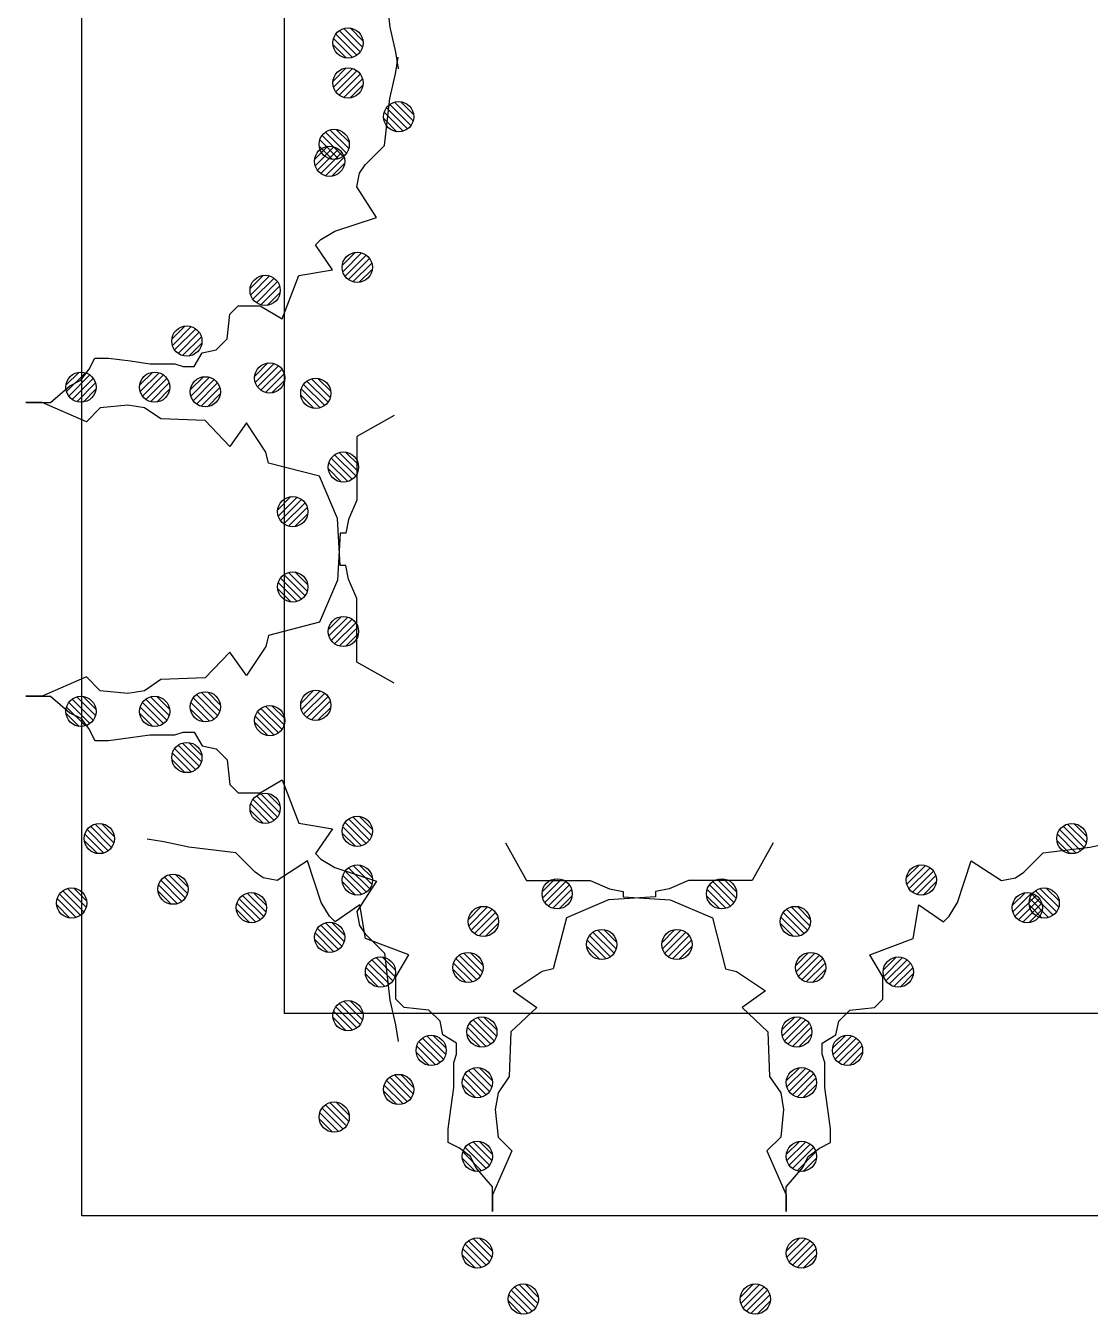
# Model space of a CAD drawing. Header units: millimetres. Extents: x 23536 to 47095, y 9984 to 20154.
# Drawn here: x 23578.031 to 23578.82, y 10061.076 to 10062.03 of the extents above; entities that cross this region are included whole.
import ezdxf

# ---------------------------------------------------------------- set-up
doc = ezdxf.new("R2010")
doc.units = ezdxf.units.MM
doc.header["$LTSCALE"] = 30
doc.header["$MEASUREMENT"] = 0
doc.layers.add('projeto', color=8, linetype='CONTINUOUS')

msp = doc.modelspace()

# ---------------------------------------------------------------- linework, layer by layer
at = {"layer": 'projeto'}
for p, q in [((23578.0725, 10061.14867), (23578.0725, 10063.14867)), ((23578.2225, 10062.99867), (23578.2225, 10061.29867)), ((23578.29681, 10062.06415), (23578.3009, 10062.02936)), ((23578.27646, 10062.0087), (23578.26081, 10062.02435)), ((23578.27646, 10062.0087), (23578.26081, 10062.02435)), ((23578.27897, 10062.01122), (23578.26334, 10062.02685)), ((23578.27897, 10062.01122), (23578.26334, 10062.02685)), ((23578.28061, 10062.01461), (23578.26672, 10062.02849)), ((23578.28061, 10062.01461), (23578.26672, 10062.02849)), ((23578.28095, 10062.0193), (23578.27141, 10062.02883)), ((23578.28095, 10062.0193), (23578.27141, 10062.02883)), ((23578.3009, 10062.02936), (23578.30499, 10062.01094)), ((23578.26847, 10062.00663), (23578.25874, 10062.01636)), ((23578.26847, 10062.00663), (23578.25874, 10062.01636)), ((23578.27311, 10062.00702), (23578.25914, 10062.02099)), ((23578.27311, 10062.00702), (23578.25914, 10062.02099)), ((23578.30499, 10062.01094), (23578.30703, 10061.99867)), ((23578.30499, 10061.99493), (23578.30703, 10062.0072)), ((23578.26847, 10061.99924), (23578.25874, 10061.98951)), ((23578.26847, 10061.99924), (23578.25874, 10061.98951)), ((23578.27311, 10061.99885), (23578.25914, 10061.98488)), ((23578.27311, 10061.99885), (23578.25914, 10061.98488)), ((23578.27646, 10061.99717), (23578.26081, 10061.98152)), ((23578.27646, 10061.99717), (23578.26081, 10061.98152)), ((23578.27897, 10061.99465), (23578.26334, 10061.97902)), ((23578.27897, 10061.99465), (23578.26334, 10061.97902)), ((23578.3009, 10061.97651), (23578.30499, 10061.99493)), ((23578.28061, 10061.99126), (23578.26672, 10061.97737)), ((23578.28061, 10061.99126), (23578.26672, 10061.97737)), ((23578.28095, 10061.98657), (23578.27141, 10061.97703)), ((23578.28095, 10061.98657), (23578.27141, 10061.97703)), ((23578.29681, 10061.94172), (23578.3009, 10061.97651)), ((23578.31815, 10061.95995), (23578.30426, 10061.97384)), ((23578.31815, 10061.95995), (23578.30426, 10061.97384)), ((23578.31849, 10061.96464), (23578.30895, 10061.97418)), ((23578.31849, 10061.96464), (23578.30895, 10061.97418)), ((23578.31064, 10061.95237), (23578.29668, 10061.96634)), ((23578.31064, 10061.95237), (23578.29668, 10061.96634)), ((23578.314, 10061.95404), (23578.29835, 10061.96969)), ((23578.314, 10061.95404), (23578.29835, 10061.96969)), ((23578.3165, 10061.95657), (23578.30087, 10061.9722)), ((23578.3165, 10061.95657), (23578.30087, 10061.9722)), ((23578.30601, 10061.95198), (23578.29628, 10061.9617)), ((23578.30601, 10061.95198), (23578.29628, 10061.9617)), ((23578.26287, 10061.93188), (23578.2489, 10061.94585)), ((23578.26287, 10061.93188), (23578.2489, 10061.94585)), ((23578.26623, 10061.93355), (23578.25058, 10061.9492)), ((23578.26623, 10061.93355), (23578.25058, 10061.9492)), ((23578.26873, 10061.93608), (23578.2531, 10061.9517)), ((23578.26873, 10061.93608), (23578.2531, 10061.9517)), ((23578.27037, 10061.93946), (23578.25649, 10061.95335)), ((23578.27037, 10061.93946), (23578.25649, 10061.95335)), ((23578.27071, 10061.94415), (23578.26117, 10061.95369)), ((23578.27071, 10061.94415), (23578.26117, 10061.95369)), ((23578.25482, 10061.94117), (23578.2451, 10061.93145)), ((23578.25482, 10061.94117), (23578.2451, 10061.93145)), ((23578.25946, 10061.94078), (23578.24549, 10061.92681)), ((23578.25946, 10061.94078), (23578.24549, 10061.92681)), ((23578.26281, 10061.93911), (23578.24716, 10061.92346)), ((23578.26281, 10061.93911), (23578.24716, 10061.92346)), ((23578.25824, 10061.93148), (23578.24851, 10061.94121)), ((23578.25824, 10061.93148), (23578.24851, 10061.94121)), ((23578.26532, 10061.93658), (23578.24969, 10061.92095)), ((23578.26532, 10061.93658), (23578.24969, 10061.92095)), ((23578.2825, 10061.9274), (23578.29681, 10061.94172)), ((23578.26696, 10061.9332), (23578.25307, 10061.91931)), ((23578.26696, 10061.9332), (23578.25307, 10061.91931)), ((23578.2673, 10061.92851), (23578.25776, 10061.91897)), ((23578.2673, 10061.92851), (23578.25776, 10061.91897)), ((23578.27841, 10061.92126), (23578.2825, 10061.9274)), ((23578.27637, 10061.91103), (23578.27841, 10061.92126)), ((23578.29096, 10061.88851), (23578.27637, 10061.91103)), ((23578.26001, 10061.87828), (23578.29096, 10061.88851)), ((23578.2457, 10061.86805), (23578.24979, 10061.87214)), ((23578.24979, 10061.87214), (23578.26001, 10061.87828)), ((23578.25839, 10061.84963), (23578.2457, 10061.86805)), ((23578.2753, 10061.86261), (23578.26557, 10061.85288)), ((23578.2753, 10061.86261), (23578.26557, 10061.85288)), ((23578.27993, 10061.86222), (23578.26597, 10061.84825)), ((23578.27993, 10061.86222), (23578.26597, 10061.84825)), ((23578.28329, 10061.86054), (23578.26764, 10061.84489)), ((23578.28329, 10061.86054), (23578.26764, 10061.84489)), ((23578.28579, 10061.85802), (23578.27016, 10061.84239)), ((23578.28579, 10061.85802), (23578.27016, 10061.84239)), ((23578.28744, 10061.85463), (23578.27355, 10061.84075)), ((23578.28744, 10061.85463), (23578.27355, 10061.84075)), ((23578.28778, 10061.84995), (23578.27824, 10061.84041)), ((23578.28778, 10061.84995), (23578.27824, 10061.84041)), ((23578.20705, 10061.84554), (23578.19732, 10061.83581)), ((23578.20705, 10061.84554), (23578.19732, 10061.83581)), ((23578.21168, 10061.84514), (23578.19772, 10061.83117)), ((23578.21168, 10061.84514), (23578.19772, 10061.83117)), ((23578.21504, 10061.84347), (23578.19939, 10061.82782)), ((23578.21504, 10061.84347), (23578.19939, 10061.82782)), ((23578.21754, 10061.84094), (23578.20192, 10061.82531)), ((23578.21754, 10061.84094), (23578.20192, 10061.82531)), ((23578.22117, 10061.81341), (23578.23344, 10061.84554)), ((23578.23344, 10061.84554), (23578.25839, 10061.84963)), ((23578.21919, 10061.83756), (23578.2053, 10061.82367)), ((23578.21919, 10061.83756), (23578.2053, 10061.82367)), ((23578.21953, 10061.83287), (23578.20999, 10061.82333)), ((23578.21953, 10061.83287), (23578.20999, 10061.82333)), ((23578.18233, 10061.81689), (23578.18846, 10061.82303)), ((23578.18846, 10061.82303), (23578.20481, 10061.82303)), ((23578.20481, 10061.82303), (23578.22117, 10061.81341)), ((23578.18028, 10061.79848), (23578.18233, 10061.81689)), ((23578.14904, 10061.80796), (23578.13931, 10061.79824)), ((23578.14904, 10061.80796), (23578.13931, 10061.79824)), ((23578.15367, 10061.80757), (23578.13971, 10061.7936)), ((23578.15367, 10061.80757), (23578.13971, 10061.7936)), ((23578.15703, 10061.80589), (23578.14138, 10061.79025)), ((23578.15703, 10061.80589), (23578.14138, 10061.79025)), ((23578.15953, 10061.80337), (23578.14391, 10061.78774)), ((23578.15953, 10061.80337), (23578.14391, 10061.78774)), ((23578.16118, 10061.79999), (23578.14729, 10061.7861)), ((23578.16118, 10061.79999), (23578.14729, 10061.7861)), ((23578.16152, 10061.7953), (23578.15198, 10061.78576)), ((23578.16152, 10061.7953), (23578.15198, 10061.78576)), ((23578.1721, 10061.79029), (23578.18028, 10061.79848)), ((23578.07806, 10061.77596), (23578.08215, 10061.78415)), ((23578.08215, 10061.78415), (23578.09237, 10061.78415)), ((23578.09237, 10061.78415), (23578.10873, 10061.78211)), ((23578.15575, 10061.77801), (23578.16188, 10061.78824)), ((23578.16188, 10061.78824), (23578.1721, 10061.79029)), ((23578.07055, 10061.77381), (23578.06083, 10061.76408)), ((23578.07055, 10061.77381), (23578.06083, 10061.76408)), ((23578.07519, 10061.77341), (23578.06122, 10061.75944)), ((23578.07519, 10061.77341), (23578.06122, 10061.75944)), ((23578.07193, 10061.76778), (23578.07806, 10061.77596)), ((23578.10873, 10061.78211), (23578.12304, 10061.78006)), ((23578.12515, 10061.77381), (23578.11543, 10061.76408)), ((23578.12515, 10061.77381), (23578.11543, 10061.76408)), ((23578.12979, 10061.77341), (23578.11582, 10061.75944)), ((23578.12979, 10061.77341), (23578.11582, 10061.75944)), ((23578.12304, 10061.78006), (23578.14144, 10061.78006)), ((23578.14144, 10061.78006), (23578.14757, 10061.77801)), ((23578.14757, 10061.77801), (23578.15575, 10061.77801)), ((23578.21046, 10061.78064), (23578.20073, 10061.77091)), ((23578.21046, 10061.78064), (23578.20073, 10061.77091)), ((23578.2151, 10061.78024), (23578.20113, 10061.76628)), ((23578.2151, 10061.78024), (23578.20113, 10061.76628)), ((23578.21845, 10061.77857), (23578.2028, 10061.76292)), ((23578.21845, 10061.77857), (23578.2028, 10061.76292)), ((23578.22095, 10061.77604), (23578.20533, 10061.76042)), ((23578.22095, 10061.77604), (23578.20533, 10061.76042)), ((23578.07854, 10061.77174), (23578.06289, 10061.75609)), ((23578.07854, 10061.77174), (23578.06289, 10061.75609)), ((23578.06375, 10061.76369), (23578.07193, 10061.76778)), ((23578.08105, 10061.76921), (23578.06542, 10061.75359)), ((23578.08105, 10061.76921), (23578.06542, 10061.75359)), ((23578.08269, 10061.76583), (23578.0688, 10061.75194)), ((23578.08269, 10061.76583), (23578.0688, 10061.75194)), ((23578.13314, 10061.77174), (23578.11749, 10061.75609)), ((23578.13314, 10061.77174), (23578.11749, 10061.75609)), ((23578.13565, 10061.76921), (23578.12002, 10061.75359)), ((23578.13565, 10061.76921), (23578.12002, 10061.75359)), ((23578.13729, 10061.76583), (23578.1234, 10061.75194)), ((23578.13729, 10061.76583), (23578.1234, 10061.75194)), ((23578.16269, 10061.77039), (23578.15296, 10061.76066)), ((23578.16269, 10061.77039), (23578.15296, 10061.76066)), ((23578.16732, 10061.77), (23578.15336, 10061.75603)), ((23578.16732, 10061.77), (23578.15336, 10061.75603)), ((23578.17068, 10061.76832), (23578.15503, 10061.75267)), ((23578.17068, 10061.76832), (23578.15503, 10061.75267)), ((23578.17318, 10061.7658), (23578.15756, 10061.75017)), ((23578.17318, 10061.7658), (23578.15756, 10061.75017)), ((23578.2226, 10061.77266), (23578.20871, 10061.75877)), ((23578.2226, 10061.77266), (23578.20871, 10061.75877)), ((23578.22294, 10061.76797), (23578.2134, 10061.75843)), ((23578.22294, 10061.76797), (23578.2134, 10061.75843)), ((23578.25258, 10061.74909), (23578.23693, 10061.76474)), ((23578.25258, 10061.74909), (23578.23693, 10061.76474)), ((23578.25508, 10061.75162), (23578.23945, 10061.76725)), ((23578.25508, 10061.75162), (23578.23945, 10061.76725)), ((23578.25672, 10061.755), (23578.24284, 10061.76889)), ((23578.25672, 10061.755), (23578.24284, 10061.76889)), ((23578.25706, 10061.75969), (23578.24752, 10061.76923)), ((23578.25706, 10061.75969), (23578.24752, 10061.76923)), ((23578.04944, 10061.75141), (23578.06375, 10061.76369)), ((23578.08303, 10061.76114), (23578.07349, 10061.7516)), ((23578.08303, 10061.76114), (23578.07349, 10061.7516)), ((23578.13763, 10061.76114), (23578.12809, 10061.7516)), ((23578.13763, 10061.76114), (23578.12809, 10061.7516)), ((23578.17483, 10061.76241), (23578.16094, 10061.74852)), ((23578.17483, 10061.76241), (23578.16094, 10061.74852)), ((23578.17517, 10061.75772), (23578.16563, 10061.74818)), ((23578.17517, 10061.75772), (23578.16563, 10061.74818)), ((23578.24459, 10061.74703), (23578.23486, 10061.75675)), ((23578.24459, 10061.74703), (23578.23486, 10061.75675)), ((23578.24922, 10061.74742), (23578.23525, 10061.76139)), ((23578.24922, 10061.74742), (23578.23525, 10061.76139)), ((23578.04331, 10061.75141), (23578.03104, 10061.75141)), ((23578.03104, 10061.75141), (23578.03309, 10061.75141)), ((23578.03309, 10061.75141), (23578.04944, 10061.75141)), ((23578.07602, 10061.73708), (23578.04331, 10061.75141)), ((23578.08624, 10061.74732), (23578.07602, 10061.73708)), ((23578.10668, 10061.74936), (23578.08624, 10061.74732)), ((23578.11895, 10061.74732), (23578.10668, 10061.74936)), ((23578.13122, 10061.73913), (23578.11895, 10061.74732)), ((23578.1641, 10061.7379), (23578.13122, 10061.73913)), ((23578.18233, 10061.71867), (23578.1641, 10061.7379)), ((23578.19459, 10061.73618), (23578.18233, 10061.71867)), ((23578.2089, 10061.71458), (23578.19459, 10061.73618)), ((23578.30412, 10061.74172), (23578.27637, 10061.7261)), ((23578.27637, 10061.7261), (23578.27637, 10061.71791)), ((23578.27637, 10061.71791), (23578.27637, 10061.70359)), ((23578.21095, 10061.70639), (23578.2089, 10061.71458)), ((23578.26969, 10061.69277), (23578.25573, 10061.70674)), ((23578.26969, 10061.69277), (23578.25573, 10061.70674)), ((23578.27305, 10061.69444), (23578.2574, 10061.71009)), ((23578.27305, 10061.69444), (23578.2574, 10061.71009)), ((23578.27555, 10061.69697), (23578.25993, 10061.71259)), ((23578.27555, 10061.69697), (23578.25993, 10061.71259)), ((23578.2772, 10061.70035), (23578.26331, 10061.71424)), ((23578.2772, 10061.70035), (23578.26331, 10061.71424)), ((23578.27754, 10061.70504), (23578.268, 10061.71458)), ((23578.27754, 10061.70504), (23578.268, 10061.71458)), ((23578.24875, 10061.69667), (23578.21095, 10061.70639)), ((23578.21095, 10061.70639), (23578.21095, 10061.70639)), ((23578.26506, 10061.69237), (23578.25533, 10061.7021)), ((23578.26506, 10061.69237), (23578.25533, 10061.7021)), ((23578.27637, 10061.70359), (23578.27637, 10061.67903)), ((23578.26206, 10061.66546), (23578.24875, 10061.69667)), ((23578.22752, 10061.68158), (23578.2178, 10061.67185)), ((23578.22752, 10061.68158), (23578.2178, 10061.67185)), ((23578.23216, 10061.68119), (23578.21819, 10061.66722)), ((23578.23216, 10061.68119), (23578.21819, 10061.66722)), ((23578.23551, 10061.67951), (23578.21986, 10061.66386)), ((23578.23551, 10061.67951), (23578.21986, 10061.66386)), ((23578.27637, 10061.67903), (23578.27024, 10061.66471)), ((23578.23802, 10061.67699), (23578.22239, 10061.66136)), ((23578.23802, 10061.67699), (23578.22239, 10061.66136)), ((23578.23966, 10061.6736), (23578.22577, 10061.65972)), ((23578.23966, 10061.6736), (23578.22577, 10061.65972)), ((23578.24, 10061.66891), (23578.23046, 10061.65938)), ((23578.24, 10061.66891), (23578.23046, 10061.65938)), ((23578.2641, 10061.63068), (23578.26206, 10061.66546)), ((23578.26206, 10061.66546), (23578.26206, 10061.66546)), ((23578.26206, 10061.66546), (23578.26206, 10061.66546)), ((23578.27024, 10061.66471), (23578.26819, 10061.65447)), ((23578.2641, 10061.65447), (23578.26206, 10061.61969)), ((23578.26819, 10061.65447), (23578.2641, 10061.65447)), ((23578.26819, 10061.63068), (23578.2641, 10061.63068)), ((23578.27024, 10061.62044), (23578.26819, 10061.63068)), ((23578.23551, 10061.60564), (23578.21986, 10061.62129)), ((23578.23551, 10061.60564), (23578.21986, 10061.62129)), ((23578.23802, 10061.60816), (23578.22239, 10061.62379)), ((23578.23802, 10061.60816), (23578.22239, 10061.62379)), ((23578.23966, 10061.61155), (23578.22577, 10061.62543)), ((23578.23966, 10061.61155), (23578.22577, 10061.62543)), ((23578.24, 10061.61623), (23578.23046, 10061.62577)), ((23578.24, 10061.61623), (23578.23046, 10061.62577)), ((23578.22752, 10061.60357), (23578.2178, 10061.6133)), ((23578.22752, 10061.60357), (23578.2178, 10061.6133)), ((23578.23216, 10061.60396), (23578.21819, 10061.61793)), ((23578.23216, 10061.60396), (23578.21819, 10061.61793)), ((23578.26206, 10061.61969), (23578.24875, 10061.58847)), ((23578.26206, 10061.61969), (23578.26206, 10061.61969)), ((23578.26206, 10061.61969), (23578.26206, 10061.61969)), ((23578.27637, 10061.60612), (23578.27024, 10061.62044)), ((23578.27637, 10061.58156), (23578.27637, 10061.60612)), ((23578.26506, 10061.59277), (23578.25533, 10061.58305)), ((23578.26506, 10061.59277), (23578.25533, 10061.58305)), ((23578.26969, 10061.59238), (23578.25573, 10061.57841)), ((23578.26969, 10061.59238), (23578.25573, 10061.57841)), ((23578.24875, 10061.58847), (23578.21095, 10061.57876)), ((23578.27305, 10061.59071), (23578.2574, 10061.57506)), ((23578.27305, 10061.59071), (23578.2574, 10061.57506)), ((23578.27555, 10061.58818), (23578.25993, 10061.57255)), ((23578.27555, 10061.58818), (23578.25993, 10061.57255)), ((23578.2772, 10061.5848), (23578.26331, 10061.57091)), ((23578.2772, 10061.5848), (23578.26331, 10061.57091)), ((23578.21095, 10061.57876), (23578.2089, 10061.57057)), ((23578.21095, 10061.57876), (23578.21095, 10061.57876)), ((23578.27754, 10061.58011), (23578.268, 10061.57057)), ((23578.27754, 10061.58011), (23578.268, 10061.57057)), ((23578.27637, 10061.56724), (23578.27637, 10061.58156)), ((23578.18233, 10061.56648), (23578.1641, 10061.54725)), ((23578.19459, 10061.54897), (23578.18233, 10061.56648)), ((23578.2089, 10061.57057), (23578.19459, 10061.54897)), ((23578.27637, 10061.55905), (23578.27637, 10061.56724)), ((23578.30412, 10061.54343), (23578.27637, 10061.55905)), ((23578.07602, 10061.54806), (23578.04331, 10061.53374)), ((23578.08624, 10061.53783), (23578.07602, 10061.54806)), ((23578.13122, 10061.54602), (23578.11895, 10061.53783)), ((23578.1641, 10061.54725), (23578.13122, 10061.54602)), ((23578.10668, 10061.53579), (23578.08624, 10061.53783)), ((23578.11895, 10061.53783), (23578.10668, 10061.53579)), ((23578.17318, 10061.51935), (23578.15756, 10061.53498)), ((23578.17318, 10061.51935), (23578.15756, 10061.53498)), ((23578.17483, 10061.52274), (23578.16094, 10061.53662)), ((23578.17483, 10061.52274), (23578.16094, 10061.53662)), ((23578.17517, 10061.52742), (23578.16563, 10061.53696)), ((23578.17517, 10061.52742), (23578.16563, 10061.53696)), ((23578.24459, 10061.53812), (23578.23486, 10061.52839)), ((23578.24459, 10061.53812), (23578.23486, 10061.52839)), ((23578.24922, 10061.53773), (23578.23525, 10061.52376)), ((23578.24922, 10061.53773), (23578.23525, 10061.52376)), ((23578.25258, 10061.53605), (23578.23693, 10061.5204)), ((23578.25258, 10061.53605), (23578.23693, 10061.5204)), ((23578.04331, 10061.53374), (23578.03104, 10061.53374)), ((23578.03104, 10061.53374), (23578.03309, 10061.53374)), ((23578.03309, 10061.53374), (23578.04944, 10061.53374)), ((23578.04944, 10061.53374), (23578.06375, 10061.52146)), ((23578.07519, 10061.51174), (23578.06122, 10061.5257)), ((23578.07519, 10061.51174), (23578.06122, 10061.5257)), ((23578.07854, 10061.51341), (23578.06289, 10061.52906)), ((23578.07854, 10061.51341), (23578.06289, 10061.52906)), ((23578.08105, 10061.51594), (23578.06542, 10061.53156)), ((23578.08105, 10061.51594), (23578.06542, 10061.53156)), ((23578.08269, 10061.51932), (23578.0688, 10061.53321)), ((23578.08269, 10061.51932), (23578.0688, 10061.53321)), ((23578.08303, 10061.52401), (23578.07349, 10061.53355)), ((23578.08303, 10061.52401), (23578.07349, 10061.53355)), ((23578.12979, 10061.51174), (23578.11582, 10061.5257)), ((23578.12979, 10061.51174), (23578.11582, 10061.5257)), ((23578.13314, 10061.51341), (23578.11749, 10061.52906)), ((23578.13314, 10061.51341), (23578.11749, 10061.52906)), ((23578.13565, 10061.51594), (23578.12002, 10061.53156)), ((23578.13565, 10061.51594), (23578.12002, 10061.53156)), ((23578.13729, 10061.51932), (23578.1234, 10061.53321)), ((23578.13729, 10061.51932), (23578.1234, 10061.53321)), ((23578.13763, 10061.52401), (23578.12809, 10061.53355)), ((23578.13763, 10061.52401), (23578.12809, 10061.53355)), ((23578.16732, 10061.51515), (23578.15336, 10061.52912)), ((23578.16732, 10061.51515), (23578.15336, 10061.52912)), ((23578.17068, 10061.51683), (23578.15503, 10061.53248)), ((23578.17068, 10061.51683), (23578.15503, 10061.53248)), ((23578.2226, 10061.51249), (23578.20871, 10061.52638)), ((23578.2226, 10061.51249), (23578.20871, 10061.52638)), ((23578.22294, 10061.51718), (23578.2134, 10061.52672)), ((23578.22294, 10061.51718), (23578.2134, 10061.52672)), ((23578.25508, 10061.53353), (23578.23945, 10061.5179)), ((23578.25508, 10061.53353), (23578.23945, 10061.5179)), ((23578.25672, 10061.53014), (23578.24284, 10061.51626)), ((23578.25672, 10061.53014), (23578.24284, 10061.51626)), ((23578.25706, 10061.52546), (23578.24752, 10061.51592)), ((23578.25706, 10061.52546), (23578.24752, 10061.51592)), ((23578.07055, 10061.51134), (23578.06083, 10061.52107)), ((23578.07055, 10061.51134), (23578.06083, 10061.52107)), ((23578.06375, 10061.52146), (23578.07193, 10061.51737)), ((23578.07193, 10061.51737), (23578.07806, 10061.50918)), ((23578.12515, 10061.51134), (23578.11543, 10061.52107)), ((23578.12515, 10061.51134), (23578.11543, 10061.52107)), ((23578.16269, 10061.51476), (23578.15296, 10061.52449)), ((23578.16269, 10061.51476), (23578.15296, 10061.52449)), ((23578.2151, 10061.50491), (23578.20113, 10061.51887)), ((23578.2151, 10061.50491), (23578.20113, 10061.51887)), ((23578.21845, 10061.50658), (23578.2028, 10061.52223)), ((23578.21845, 10061.50658), (23578.2028, 10061.52223)), ((23578.22095, 10061.50911), (23578.20533, 10061.52473)), ((23578.22095, 10061.50911), (23578.20533, 10061.52473)), ((23578.07806, 10061.50918), (23578.08215, 10061.501)), ((23578.14144, 10061.50509), (23578.14757, 10061.50714)), ((23578.14757, 10061.50714), (23578.15575, 10061.50714)), ((23578.15575, 10061.50714), (23578.16188, 10061.49691)), ((23578.21046, 10061.50451), (23578.20073, 10061.51424)), ((23578.21046, 10061.50451), (23578.20073, 10061.51424)), ((23578.08215, 10061.501), (23578.09237, 10061.501)), ((23578.09237, 10061.501), (23578.10873, 10061.50304)), ((23578.10873, 10061.50304), (23578.12304, 10061.50509)), ((23578.12304, 10061.50509), (23578.14144, 10061.50509)), ((23578.15953, 10061.48178), (23578.14391, 10061.49741)), ((23578.15953, 10061.48178), (23578.14391, 10061.49741)), ((23578.16118, 10061.48516), (23578.14729, 10061.49905)), ((23578.16118, 10061.48516), (23578.14729, 10061.49905)), ((23578.16152, 10061.48985), (23578.15198, 10061.49939)), ((23578.16152, 10061.48985), (23578.15198, 10061.49939)), ((23578.16188, 10061.49691), (23578.1721, 10061.49486)), ((23578.14904, 10061.47719), (23578.13931, 10061.48691)), ((23578.14904, 10061.47719), (23578.13931, 10061.48691)), ((23578.15367, 10061.47758), (23578.13971, 10061.49155)), ((23578.15367, 10061.47758), (23578.13971, 10061.49155)), ((23578.15703, 10061.47925), (23578.14138, 10061.4949)), ((23578.15703, 10061.47925), (23578.14138, 10061.4949)), ((23578.1721, 10061.49486), (23578.18028, 10061.48667)), ((23578.18028, 10061.48667), (23578.18233, 10061.46826)), ((23578.18233, 10061.46826), (23578.18846, 10061.46212)), ((23578.20481, 10061.46212), (23578.22117, 10061.47174)), ((23578.22117, 10061.47174), (23578.23344, 10061.43961)), ((23578.18846, 10061.46212), (23578.20481, 10061.46212)), ((23578.21754, 10061.44421), (23578.20192, 10061.45983)), ((23578.21754, 10061.44421), (23578.20192, 10061.45983)), ((23578.21919, 10061.44759), (23578.2053, 10061.46148)), ((23578.21919, 10061.44759), (23578.2053, 10061.46148)), ((23578.21953, 10061.45228), (23578.20999, 10061.46182)), ((23578.21953, 10061.45228), (23578.20999, 10061.46182)), ((23578.20705, 10061.43961), (23578.19732, 10061.44934)), ((23578.20705, 10061.43961), (23578.19732, 10061.44934)), ((23578.21168, 10061.44001), (23578.19772, 10061.45397)), ((23578.21168, 10061.44001), (23578.19772, 10061.45397)), ((23578.21504, 10061.44168), (23578.19939, 10061.45733)), ((23578.21504, 10061.44168), (23578.19939, 10061.45733)), ((23578.08711, 10061.43936), (23578.09665, 10061.42982)), ((23578.08711, 10061.43936), (23578.09665, 10061.42982)), ((23578.23344, 10061.43961), (23578.25839, 10061.43551)), ((23578.28329, 10061.4246), (23578.26764, 10061.44025)), ((23578.28329, 10061.4246), (23578.26764, 10061.44025)), ((23578.28579, 10061.42713), (23578.27016, 10061.44276)), ((23578.28579, 10061.42713), (23578.27016, 10061.44276)), ((23578.28744, 10061.43051), (23578.27355, 10061.4444)), ((23578.28744, 10061.43051), (23578.27355, 10061.4444)), ((23578.28778, 10061.4352), (23578.27824, 10061.44474)), ((23578.28778, 10061.4352), (23578.27824, 10061.44474)), ((23578.80783, 10061.43936), (23578.81737, 10061.42982)), ((23578.80783, 10061.43936), (23578.81737, 10061.42982)), ((23578.07484, 10061.43151), (23578.0888, 10061.41755)), ((23578.07484, 10061.43151), (23578.0888, 10061.41755)), ((23578.07651, 10061.43487), (23578.09216, 10061.41922)), ((23578.07651, 10061.43487), (23578.09216, 10061.41922)), ((23578.07904, 10061.43737), (23578.09466, 10061.42175)), ((23578.07904, 10061.43737), (23578.09466, 10061.42175)), ((23578.08242, 10061.43902), (23578.09631, 10061.42513)), ((23578.08242, 10061.43902), (23578.09631, 10061.42513)), ((23578.25839, 10061.43551), (23578.2457, 10061.4171)), ((23578.2753, 10061.42254), (23578.26557, 10061.43226)), ((23578.2753, 10061.42254), (23578.26557, 10061.43226)), ((23578.27993, 10061.42293), (23578.26597, 10061.4369)), ((23578.27993, 10061.42293), (23578.26597, 10061.4369)), ((23578.79556, 10061.43151), (23578.80953, 10061.41755)), ((23578.79556, 10061.43151), (23578.80953, 10061.41755)), ((23578.79723, 10061.43487), (23578.81288, 10061.41922)), ((23578.79723, 10061.43487), (23578.81288, 10061.41922)), ((23578.79976, 10061.43737), (23578.81539, 10061.42175)), ((23578.79976, 10061.43737), (23578.81539, 10061.42175)), ((23578.80314, 10061.43902), (23578.81703, 10061.42513)), ((23578.80314, 10061.43902), (23578.81703, 10061.42513)), ((23578.07444, 10061.42688), (23578.08417, 10061.41715)), ((23578.07444, 10061.42688), (23578.08417, 10061.41715)), ((23578.13341, 10061.42586), (23578.12113, 10061.4279)), ((23578.15183, 10061.42177), (23578.13341, 10061.42586)), ((23578.18662, 10061.41768), (23578.15183, 10061.42177)), ((23578.38662, 10061.42499), (23578.40224, 10061.39724)), ((23578.5849, 10061.42499), (23578.56929, 10061.39724)), ((23578.78491, 10061.41768), (23578.81969, 10061.42177)), ((23578.79516, 10061.42688), (23578.80489, 10061.41715)), ((23578.79516, 10061.42688), (23578.80489, 10061.41715)), ((23578.81969, 10061.42177), (23578.83811, 10061.42586)), ((23578.20094, 10061.40337), (23578.18662, 10061.41768)), ((23578.23982, 10061.41183), (23578.21731, 10061.39724)), ((23578.25005, 10061.38088), (23578.23982, 10061.41183)), ((23578.2457, 10061.4171), (23578.24979, 10061.413)), ((23578.24979, 10061.413), (23578.26001, 10061.40686)), ((23578.72147, 10061.38088), (23578.7317, 10061.41183)), ((23578.7317, 10061.41183), (23578.75421, 10061.39724)), ((23578.77058, 10061.40337), (23578.78491, 10061.41768)), ((23578.13707, 10061.40148), (23578.15096, 10061.38759)), ((23578.13707, 10061.40148), (23578.15096, 10061.38759)), ((23578.14176, 10061.40182), (23578.1513, 10061.39228)), ((23578.14176, 10061.40182), (23578.1513, 10061.39228)), ((23578.20708, 10061.39928), (23578.20094, 10061.40337)), ((23578.26001, 10061.40686), (23578.29096, 10061.39663)), ((23578.26779, 10061.40416), (23578.28344, 10061.38851)), ((23578.26779, 10061.40416), (23578.28344, 10061.38851)), ((23578.27032, 10061.40666), (23578.28594, 10061.39104)), ((23578.27032, 10061.40666), (23578.28594, 10061.39104)), ((23578.2737, 10061.40831), (23578.28759, 10061.39442)), ((23578.2737, 10061.40831), (23578.28759, 10061.39442)), ((23578.27839, 10061.40865), (23578.28793, 10061.39911)), ((23578.27839, 10061.40865), (23578.28793, 10061.39911)), ((23578.69313, 10061.40865), (23578.68359, 10061.39911)), ((23578.69313, 10061.40865), (23578.68359, 10061.39911)), ((23578.69782, 10061.40831), (23578.68393, 10061.39442)), ((23578.69782, 10061.40831), (23578.68393, 10061.39442)), ((23578.70121, 10061.40666), (23578.68558, 10061.39104)), ((23578.70121, 10061.40666), (23578.68558, 10061.39104)), ((23578.70373, 10061.40416), (23578.68808, 10061.38851)), ((23578.70373, 10061.40416), (23578.68808, 10061.38851)), ((23578.76444, 10061.39928), (23578.77058, 10061.40337)), ((23578.06662, 10061.39159), (23578.07616, 10061.38205)), ((23578.06662, 10061.39159), (23578.07616, 10061.38205)), ((23578.12949, 10061.39398), (23578.14346, 10061.38001)), ((23578.12949, 10061.39398), (23578.14346, 10061.38001)), ((23578.13116, 10061.39733), (23578.14681, 10061.38168)), ((23578.13116, 10061.39733), (23578.14681, 10061.38168)), ((23578.13369, 10061.39984), (23578.14932, 10061.38421)), ((23578.13369, 10061.39984), (23578.14932, 10061.38421)), ((23578.21731, 10061.39724), (23578.20708, 10061.39928)), ((23578.26572, 10061.39617), (23578.27545, 10061.38644)), ((23578.26572, 10061.39617), (23578.27545, 10061.38644)), ((23578.26612, 10061.4008), (23578.28009, 10061.38684)), ((23578.26612, 10061.4008), (23578.28009, 10061.38684)), ((23578.29096, 10061.39663), (23578.27637, 10061.37412)), ((23578.40224, 10061.39724), (23578.41043, 10061.39724)), ((23578.41043, 10061.39724), (23578.42475, 10061.39724)), ((23578.4233, 10061.39841), (23578.41376, 10061.38887)), ((23578.4233, 10061.39841), (23578.41376, 10061.38887)), ((23578.42798, 10061.39807), (23578.4141, 10061.38418)), ((23578.42798, 10061.39807), (23578.4141, 10061.38418)), ((23578.43137, 10061.39642), (23578.41574, 10061.3808)), ((23578.43137, 10061.39642), (23578.41574, 10061.3808)), ((23578.43389, 10061.39392), (23578.41824, 10061.37827)), ((23578.43389, 10061.39392), (23578.41824, 10061.37827)), ((23578.42475, 10061.39724), (23578.44931, 10061.39724)), ((23578.44931, 10061.39724), (23578.46363, 10061.39111)), ((23578.52222, 10061.39724), (23578.50789, 10061.39111)), ((23578.54677, 10061.39724), (23578.52222, 10061.39724)), ((23578.53763, 10061.39392), (23578.55328, 10061.37827)), ((23578.53763, 10061.39392), (23578.55328, 10061.37827)), ((23578.54016, 10061.39642), (23578.55578, 10061.3808)), ((23578.54016, 10061.39642), (23578.55578, 10061.3808)), ((23578.54354, 10061.39807), (23578.55743, 10061.38418)), ((23578.54354, 10061.39807), (23578.55743, 10061.38418)), ((23578.5611, 10061.39724), (23578.54677, 10061.39724)), ((23578.54823, 10061.39841), (23578.55777, 10061.38887)), ((23578.54823, 10061.39841), (23578.55777, 10061.38887)), ((23578.56929, 10061.39724), (23578.5611, 10061.39724)), ((23578.70541, 10061.4008), (23578.69144, 10061.38684)), ((23578.70541, 10061.4008), (23578.69144, 10061.38684)), ((23578.7058, 10061.39617), (23578.69607, 10061.38644)), ((23578.7058, 10061.39617), (23578.69607, 10061.38644)), ((23578.75421, 10061.39724), (23578.76444, 10061.39928)), ((23578.78734, 10061.39159), (23578.79688, 10061.38205)), ((23578.78734, 10061.39159), (23578.79688, 10061.38205)), ((23578.05435, 10061.38374), (23578.06831, 10061.36977)), ((23578.05435, 10061.38374), (23578.06831, 10061.36977)), ((23578.05602, 10061.3871), (23578.07167, 10061.37145)), ((23578.05602, 10061.3871), (23578.07167, 10061.37145)), ((23578.05854, 10061.3896), (23578.07417, 10061.37397)), ((23578.05854, 10061.3896), (23578.07417, 10061.37397)), ((23578.06193, 10061.39125), (23578.07582, 10061.37736)), ((23578.06193, 10061.39125), (23578.07582, 10061.37736)), ((23578.1291, 10061.38934), (23578.13882, 10061.37962)), ((23578.1291, 10061.38934), (23578.13882, 10061.37962)), ((23578.18923, 10061.38368), (23578.20488, 10061.36803)), ((23578.18923, 10061.38368), (23578.20488, 10061.36803)), ((23578.19176, 10061.38619), (23578.20738, 10061.37056)), ((23578.19176, 10061.38619), (23578.20738, 10061.37056)), ((23578.19514, 10061.38783), (23578.20903, 10061.37394)), ((23578.19514, 10061.38783), (23578.20903, 10061.37394)), ((23578.19983, 10061.38817), (23578.20937, 10061.37863)), ((23578.19983, 10061.38817), (23578.20937, 10061.37863)), ((23578.43557, 10061.39056), (23578.4216, 10061.3766)), ((23578.43557, 10061.39056), (23578.4216, 10061.3766)), ((23578.43596, 10061.38593), (23578.42623, 10061.3762)), ((23578.43596, 10061.38593), (23578.42623, 10061.3762)), ((23578.46287, 10061.38293), (23578.43166, 10061.36962)), ((23578.49766, 10061.38497), (23578.46287, 10061.38293)), ((23578.46287, 10061.38293), (23578.46287, 10061.38293)), ((23578.46287, 10061.38293), (23578.46287, 10061.38293)), ((23578.46363, 10061.39111), (23578.47386, 10061.38906)), ((23578.47386, 10061.38906), (23578.47386, 10061.38497)), ((23578.47386, 10061.38497), (23578.50865, 10061.38293)), ((23578.50789, 10061.39111), (23578.49766, 10061.38906)), ((23578.49766, 10061.38906), (23578.49766, 10061.38497)), ((23578.50865, 10061.38293), (23578.50865, 10061.38293)), ((23578.50865, 10061.38293), (23578.50865, 10061.38293)), ((23578.50865, 10061.38293), (23578.53986, 10061.36962)), ((23578.53556, 10061.38593), (23578.54529, 10061.3762)), ((23578.53556, 10061.38593), (23578.54529, 10061.3762)), ((23578.53596, 10061.39056), (23578.54992, 10061.3766)), ((23578.53596, 10061.39056), (23578.54992, 10061.3766)), ((23578.77169, 10061.38817), (23578.76215, 10061.37863)), ((23578.77169, 10061.38817), (23578.76215, 10061.37863)), ((23578.77638, 10061.38783), (23578.76249, 10061.37394)), ((23578.77638, 10061.38783), (23578.76249, 10061.37394)), ((23578.77977, 10061.38619), (23578.76414, 10061.37056)), ((23578.77977, 10061.38619), (23578.76414, 10061.37056)), ((23578.78229, 10061.38368), (23578.76664, 10061.36803)), ((23578.78229, 10061.38368), (23578.76664, 10061.36803)), ((23578.77507, 10061.38374), (23578.78903, 10061.36977)), ((23578.77507, 10061.38374), (23578.78903, 10061.36977)), ((23578.77674, 10061.3871), (23578.79239, 10061.37145)), ((23578.77674, 10061.3871), (23578.79239, 10061.37145)), ((23578.77927, 10061.3896), (23578.79489, 10061.37397)), ((23578.77927, 10061.3896), (23578.79489, 10061.37397)), ((23578.78265, 10061.39125), (23578.79654, 10061.37736)), ((23578.78265, 10061.39125), (23578.79654, 10061.37736)), ((23578.05395, 10061.37911), (23578.06368, 10061.36938)), ((23578.05395, 10061.37911), (23578.06368, 10061.36938)), ((23578.18716, 10061.37569), (23578.19689, 10061.36597)), ((23578.18716, 10061.37569), (23578.19689, 10061.36597)), ((23578.18756, 10061.38033), (23578.20152, 10061.36636)), ((23578.18756, 10061.38033), (23578.20152, 10061.36636)), ((23578.25619, 10061.37066), (23578.25005, 10061.38088)), ((23578.2787, 10061.37926), (23578.26028, 10061.36657)), ((23578.27637, 10061.37412), (23578.27841, 10061.36389)), ((23578.28279, 10061.35431), (23578.2787, 10061.37926)), ((23578.36864, 10061.37793), (23578.3591, 10061.3684)), ((23578.36864, 10061.37793), (23578.3591, 10061.3684)), ((23578.37333, 10061.37759), (23578.35944, 10061.36371)), ((23578.37333, 10061.37759), (23578.35944, 10061.36371)), ((23578.37672, 10061.37595), (23578.36109, 10061.36032)), ((23578.37672, 10061.37595), (23578.36109, 10061.36032)), ((23578.37924, 10061.37345), (23578.36359, 10061.3578)), ((23578.37924, 10061.37345), (23578.36359, 10061.3578)), ((23578.59228, 10061.37345), (23578.60793, 10061.3578)), ((23578.59228, 10061.37345), (23578.60793, 10061.3578)), ((23578.59481, 10061.37595), (23578.61043, 10061.36032)), ((23578.59481, 10061.37595), (23578.61043, 10061.36032)), ((23578.59819, 10061.37759), (23578.61208, 10061.36371)), ((23578.59819, 10061.37759), (23578.61208, 10061.36371)), ((23578.60288, 10061.37793), (23578.61242, 10061.3684)), ((23578.60288, 10061.37793), (23578.61242, 10061.3684)), ((23578.68873, 10061.35431), (23578.69282, 10061.37926)), ((23578.69282, 10061.37926), (23578.71124, 10061.36657)), ((23578.71533, 10061.37066), (23578.72147, 10061.38088)), ((23578.78397, 10061.38033), (23578.77, 10061.36636)), ((23578.78397, 10061.38033), (23578.77, 10061.36636)), ((23578.78436, 10061.37569), (23578.77463, 10061.36597)), ((23578.78436, 10061.37569), (23578.77463, 10061.36597)), ((23578.77467, 10061.37911), (23578.7844, 10061.36938)), ((23578.77467, 10061.37911), (23578.7844, 10061.36938)), ((23578.26532, 10061.34857), (23578.24969, 10061.3642)), ((23578.26532, 10061.34857), (23578.24969, 10061.3642)), ((23578.26696, 10061.35195), (23578.25307, 10061.36584)), ((23578.26696, 10061.35195), (23578.25307, 10061.36584)), ((23578.26028, 10061.36657), (23578.25619, 10061.37066)), ((23578.2673, 10061.35664), (23578.25776, 10061.36618)), ((23578.2673, 10061.35664), (23578.25776, 10061.36618)), ((23578.27841, 10061.36389), (23578.2825, 10061.35775)), ((23578.38091, 10061.37009), (23578.36695, 10061.35612)), ((23578.38091, 10061.37009), (23578.36695, 10061.35612)), ((23578.38131, 10061.36546), (23578.37158, 10061.35573)), ((23578.38131, 10061.36546), (23578.37158, 10061.35573)), ((23578.43166, 10061.36962), (23578.42195, 10061.33182)), ((23578.53986, 10061.36962), (23578.54958, 10061.33182)), ((23578.59021, 10061.36546), (23578.59994, 10061.35573)), ((23578.59021, 10061.36546), (23578.59994, 10061.35573)), ((23578.59061, 10061.37009), (23578.60458, 10061.35612)), ((23578.59061, 10061.37009), (23578.60458, 10061.35612)), ((23578.71124, 10061.36657), (23578.71533, 10061.37066)), ((23578.25482, 10061.34398), (23578.2451, 10061.3537)), ((23578.25482, 10061.34398), (23578.2451, 10061.3537)), ((23578.25946, 10061.34437), (23578.24549, 10061.35834)), ((23578.25946, 10061.34437), (23578.24549, 10061.35834)), ((23578.26281, 10061.34604), (23578.24716, 10061.36169)), ((23578.26281, 10061.34604), (23578.24716, 10061.36169)), ((23578.2825, 10061.35775), (23578.29681, 10061.34343)), ((23578.31493, 10061.34204), (23578.28279, 10061.35431)), ((23578.44882, 10061.35639), (23578.46447, 10061.34074)), ((23578.44882, 10061.35639), (23578.46447, 10061.34074)), ((23578.45135, 10061.35889), (23578.46698, 10061.34326)), ((23578.45135, 10061.35889), (23578.46698, 10061.34326)), ((23578.45473, 10061.36053), (23578.46862, 10061.34664)), ((23578.45473, 10061.36053), (23578.46862, 10061.34664)), ((23578.45942, 10061.36087), (23578.46896, 10061.35133)), ((23578.45942, 10061.36087), (23578.46896, 10061.35133)), ((23578.5121, 10061.36087), (23578.50256, 10061.35133)), ((23578.5121, 10061.36087), (23578.50256, 10061.35133)), ((23578.51679, 10061.36053), (23578.5029, 10061.34664)), ((23578.51679, 10061.36053), (23578.5029, 10061.34664)), ((23578.52017, 10061.35889), (23578.50455, 10061.34326)), ((23578.52017, 10061.35889), (23578.50455, 10061.34326)), ((23578.5227, 10061.35639), (23578.50705, 10061.34074)), ((23578.5227, 10061.35639), (23578.50705, 10061.34074)), ((23578.65659, 10061.34204), (23578.68873, 10061.35431)), ((23578.36037, 10061.34381), (23578.36991, 10061.33427)), ((23578.36037, 10061.34381), (23578.36991, 10061.33427)), ((23578.44676, 10061.34839), (23578.45648, 10061.33867)), ((23578.44676, 10061.34839), (23578.45648, 10061.33867)), ((23578.44715, 10061.35303), (23578.46112, 10061.33906)), ((23578.44715, 10061.35303), (23578.46112, 10061.33906)), ((23578.52437, 10061.35303), (23578.51041, 10061.33906)), ((23578.52437, 10061.35303), (23578.51041, 10061.33906)), ((23578.52477, 10061.34839), (23578.51504, 10061.33867)), ((23578.52477, 10061.34839), (23578.51504, 10061.33867)), ((23578.61116, 10061.34381), (23578.60162, 10061.33427)), ((23578.61116, 10061.34381), (23578.60162, 10061.33427)), ((23578.28487, 10061.33591), (23578.30052, 10061.32026)), ((23578.28487, 10061.33591), (23578.30052, 10061.32026)), ((23578.2874, 10061.33841), (23578.30302, 10061.32279)), ((23578.2874, 10061.33841), (23578.30302, 10061.32279)), ((23578.29078, 10061.34006), (23578.30467, 10061.32617)), ((23578.29078, 10061.34006), (23578.30467, 10061.32617)), ((23578.29547, 10061.3404), (23578.30501, 10061.33086)), ((23578.29547, 10061.3404), (23578.30501, 10061.33086)), ((23578.29681, 10061.34343), (23578.3009, 10061.30864)), ((23578.30531, 10061.32569), (23578.31493, 10061.34204)), ((23578.34809, 10061.33597), (23578.36206, 10061.322)), ((23578.34809, 10061.33597), (23578.36206, 10061.322)), ((23578.34977, 10061.33932), (23578.36542, 10061.32367)), ((23578.34977, 10061.33932), (23578.36542, 10061.32367)), ((23578.35229, 10061.34183), (23578.36792, 10061.3262)), ((23578.35229, 10061.34183), (23578.36792, 10061.3262)), ((23578.35568, 10061.34347), (23578.36957, 10061.32958)), ((23578.35568, 10061.34347), (23578.36957, 10061.32958)), ((23578.61585, 10061.34347), (23578.60196, 10061.32958)), ((23578.61585, 10061.34347), (23578.60196, 10061.32958)), ((23578.61923, 10061.34183), (23578.6036, 10061.3262)), ((23578.61923, 10061.34183), (23578.6036, 10061.3262)), ((23578.62176, 10061.33932), (23578.60611, 10061.32367)), ((23578.62176, 10061.33932), (23578.60611, 10061.32367)), ((23578.62343, 10061.33597), (23578.60946, 10061.322)), ((23578.62343, 10061.33597), (23578.60946, 10061.322)), ((23578.66622, 10061.32569), (23578.65659, 10061.34204)), ((23578.67606, 10061.3404), (23578.66652, 10061.33086)), ((23578.67606, 10061.3404), (23578.66652, 10061.33086)), ((23578.68075, 10061.34006), (23578.66686, 10061.32617)), ((23578.68075, 10061.34006), (23578.66686, 10061.32617)), ((23578.68413, 10061.33841), (23578.6685, 10061.32279)), ((23578.68413, 10061.33841), (23578.6685, 10061.32279)), ((23578.68665, 10061.33591), (23578.67101, 10061.32026)), ((23578.68665, 10061.33591), (23578.67101, 10061.32026)), ((23578.2828, 10061.32792), (23578.29253, 10061.31819)), ((23578.2828, 10061.32792), (23578.29253, 10061.31819)), ((23578.2832, 10061.33255), (23578.29716, 10061.31859)), ((23578.2832, 10061.33255), (23578.29716, 10061.31859)), ((23578.30531, 10061.30933), (23578.30531, 10061.32569)), ((23578.3477, 10061.33133), (23578.35743, 10061.32161)), ((23578.3477, 10061.33133), (23578.35743, 10061.32161)), ((23578.41376, 10061.32977), (23578.39215, 10061.31546)), ((23578.42195, 10061.33182), (23578.41376, 10061.32977)), ((23578.42195, 10061.33182), (23578.42195, 10061.33182)), ((23578.54958, 10061.33182), (23578.55776, 10061.32977)), ((23578.54958, 10061.33182), (23578.54958, 10061.33182)), ((23578.55776, 10061.32977), (23578.57937, 10061.31546)), ((23578.62382, 10061.33133), (23578.6141, 10061.32161)), ((23578.62382, 10061.33133), (23578.6141, 10061.32161)), ((23578.66622, 10061.30933), (23578.66622, 10061.32569)), ((23578.68833, 10061.33255), (23578.67436, 10061.31859)), ((23578.68833, 10061.33255), (23578.67436, 10061.31859)), ((23578.68872, 10061.32792), (23578.679, 10061.31819)), ((23578.68872, 10061.32792), (23578.679, 10061.31819)), ((23578.39215, 10061.31546), (23578.40967, 10061.3032)), ((23578.57937, 10061.31546), (23578.56186, 10061.3032)), ((23578.27897, 10061.2905), (23578.26334, 10061.30613)), ((23578.27897, 10061.2905), (23578.26334, 10061.30613)), ((23578.28061, 10061.29389), (23578.26672, 10061.30777)), ((23578.28061, 10061.29389), (23578.26672, 10061.30777)), ((23578.28095, 10061.29857), (23578.27141, 10061.30811)), ((23578.28095, 10061.29857), (23578.27141, 10061.30811)), ((23578.3009, 10061.30864), (23578.30499, 10061.29022)), ((23578.31144, 10061.3032), (23578.30531, 10061.30933)), ((23578.66008, 10061.3032), (23578.66622, 10061.30933)), ((23579.4225, 10061.29867), (23578.2225, 10061.29867)), ((23578.27311, 10061.2863), (23578.25914, 10061.30027)), ((23578.27311, 10061.2863), (23578.25914, 10061.30027)), ((23578.27646, 10061.28798), (23578.26081, 10061.30363)), ((23578.27646, 10061.28798), (23578.26081, 10061.30363)), ((23578.32986, 10061.30115), (23578.31144, 10061.3032)), ((23578.33805, 10061.29298), (23578.32986, 10061.30115)), ((23578.37061, 10061.29604), (23578.38015, 10061.2865)), ((23578.37061, 10061.29604), (23578.38015, 10061.2865)), ((23578.40967, 10061.3032), (23578.39044, 10061.28497)), ((23578.56186, 10061.3032), (23578.58109, 10061.28497)), ((23578.60091, 10061.29604), (23578.59137, 10061.2865)), ((23578.60091, 10061.29604), (23578.59137, 10061.2865)), ((23578.63348, 10061.29298), (23578.64166, 10061.30115)), ((23578.64166, 10061.30115), (23578.66008, 10061.3032)), ((23578.26847, 10061.28591), (23578.25874, 10061.29564)), ((23578.26847, 10061.28591), (23578.25874, 10061.29564)), ((23578.30499, 10061.29022), (23578.30703, 10061.27795)), ((23578.34009, 10061.28275), (23578.33805, 10061.29298)), ((23578.35834, 10061.28819), (23578.37231, 10061.27423)), ((23578.35834, 10061.28819), (23578.37231, 10061.27423)), ((23578.36001, 10061.29155), (23578.37566, 10061.2759)), ((23578.36001, 10061.29155), (23578.37566, 10061.2759)), ((23578.36254, 10061.29405), (23578.37817, 10061.27843)), ((23578.36254, 10061.29405), (23578.37817, 10061.27843)), ((23578.36592, 10061.2957), (23578.37981, 10061.28181)), ((23578.36592, 10061.2957), (23578.37981, 10061.28181)), ((23578.6056, 10061.2957), (23578.59171, 10061.28181)), ((23578.6056, 10061.2957), (23578.59171, 10061.28181)), ((23578.60898, 10061.29405), (23578.59336, 10061.27843)), ((23578.60898, 10061.29405), (23578.59336, 10061.27843)), ((23578.61151, 10061.29155), (23578.59586, 10061.2759)), ((23578.61151, 10061.29155), (23578.59586, 10061.2759)), ((23578.61318, 10061.28819), (23578.59922, 10061.27423)), ((23578.61318, 10061.28819), (23578.59922, 10061.27423)), ((23578.63143, 10061.28275), (23578.63348, 10061.29298)), ((23578.32244, 10061.2779), (23578.33809, 10061.26225)), ((23578.32244, 10061.2779), (23578.33809, 10061.26225)), ((23578.32497, 10061.2804), (23578.34059, 10061.26478)), ((23578.32497, 10061.2804), (23578.34059, 10061.26478)), ((23578.32835, 10061.28205), (23578.34224, 10061.26816)), ((23578.32835, 10061.28205), (23578.34224, 10061.26816)), ((23578.33304, 10061.28239), (23578.34258, 10061.27285)), ((23578.33304, 10061.28239), (23578.34258, 10061.27285)), ((23578.35032, 10061.27662), (23578.34009, 10061.28275)), ((23578.35795, 10061.28356), (23578.36767, 10061.27383)), ((23578.35795, 10061.28356), (23578.36767, 10061.27383)), ((23578.39044, 10061.28497), (23578.38921, 10061.25209)), ((23578.58109, 10061.28497), (23578.58232, 10061.25209)), ((23578.61358, 10061.28356), (23578.60385, 10061.27383)), ((23578.61358, 10061.28356), (23578.60385, 10061.27383)), ((23578.6212, 10061.27662), (23578.63143, 10061.28275)), ((23578.63848, 10061.28239), (23578.62894, 10061.27285)), ((23578.63848, 10061.28239), (23578.62894, 10061.27285)), ((23578.64317, 10061.28205), (23578.62928, 10061.26816)), ((23578.64317, 10061.28205), (23578.62928, 10061.26816)), ((23578.64656, 10061.2804), (23578.63093, 10061.26478)), ((23578.64656, 10061.2804), (23578.63093, 10061.26478)), ((23578.64908, 10061.2779), (23578.63343, 10061.26225)), ((23578.64908, 10061.2779), (23578.63343, 10061.26225)), ((23578.32037, 10061.26991), (23578.3301, 10061.26018)), ((23578.32037, 10061.26991), (23578.3301, 10061.26018)), ((23578.32077, 10061.27454), (23578.33474, 10061.26058)), ((23578.32077, 10061.27454), (23578.33474, 10061.26058)), ((23578.34828, 10061.26231), (23578.35032, 10061.26844)), ((23578.35032, 10061.26844), (23578.35032, 10061.27662)), ((23578.6212, 10061.26844), (23578.6212, 10061.27662)), ((23578.62325, 10061.26231), (23578.6212, 10061.26844)), ((23578.65076, 10061.27454), (23578.63679, 10061.26058)), ((23578.65076, 10061.27454), (23578.63679, 10061.26058)), ((23578.65115, 10061.26991), (23578.64142, 10061.26018)), ((23578.65115, 10061.26991), (23578.64142, 10061.26018)), ((23578.34828, 10061.24391), (23578.34828, 10061.26231)), ((23578.36251, 10061.25816), (23578.3764, 10061.24427)), ((23578.36251, 10061.25816), (23578.3764, 10061.24427)), ((23578.3672, 10061.2585), (23578.37674, 10061.24896)), ((23578.3672, 10061.2585), (23578.37674, 10061.24896)), ((23578.60433, 10061.2585), (23578.59479, 10061.24896)), ((23578.60433, 10061.2585), (23578.59479, 10061.24896)), ((23578.60902, 10061.25816), (23578.59513, 10061.24427)), ((23578.60902, 10061.25816), (23578.59513, 10061.24427)), ((23578.62325, 10061.24391), (23578.62325, 10061.26231)), ((23578.314, 10061.23332), (23578.29835, 10061.24897)), ((23578.314, 10061.23332), (23578.29835, 10061.24897)), ((23578.3165, 10061.23585), (23578.30087, 10061.25148)), ((23578.3165, 10061.23585), (23578.30087, 10061.25148)), ((23578.31815, 10061.23923), (23578.30426, 10061.25312)), ((23578.31815, 10061.23923), (23578.30426, 10061.25312)), ((23578.31849, 10061.24392), (23578.30895, 10061.25346)), ((23578.31849, 10061.24392), (23578.30895, 10061.25346)), ((23578.35493, 10061.25066), (23578.36889, 10061.23669)), ((23578.35493, 10061.25066), (23578.36889, 10061.23669)), ((23578.3566, 10061.25401), (23578.37225, 10061.23836)), ((23578.3566, 10061.25401), (23578.37225, 10061.23836)), ((23578.35912, 10061.25652), (23578.37475, 10061.24089)), ((23578.35912, 10061.25652), (23578.37475, 10061.24089)), ((23578.38921, 10061.25209), (23578.38102, 10061.23982)), ((23578.58232, 10061.25209), (23578.59051, 10061.23982)), ((23578.6124, 10061.25652), (23578.59677, 10061.24089)), ((23578.6124, 10061.25652), (23578.59677, 10061.24089)), ((23578.61493, 10061.25401), (23578.59928, 10061.23836)), ((23578.61493, 10061.25401), (23578.59928, 10061.23836)), ((23578.6166, 10061.25066), (23578.60263, 10061.23669)), ((23578.6166, 10061.25066), (23578.60263, 10061.23669)), ((23578.30601, 10061.23126), (23578.29628, 10061.24098)), ((23578.30601, 10061.23126), (23578.29628, 10061.24098)), ((23578.31064, 10061.23165), (23578.29668, 10061.24562)), ((23578.31064, 10061.23165), (23578.29668, 10061.24562)), ((23578.34623, 10061.2296), (23578.34828, 10061.24391)), ((23578.35453, 10061.24602), (23578.36426, 10061.2363)), ((23578.35453, 10061.24602), (23578.36426, 10061.2363)), ((23578.38102, 10061.23982), (23578.37897, 10061.22756)), ((23578.59051, 10061.23982), (23578.59255, 10061.22756)), ((23578.61699, 10061.24602), (23578.60727, 10061.2363)), ((23578.61699, 10061.24602), (23578.60727, 10061.2363)), ((23578.62529, 10061.2296), (23578.62325, 10061.24391)), ((23578.26873, 10061.21536), (23578.2531, 10061.23098)), ((23578.26873, 10061.21536), (23578.2531, 10061.23098)), ((23578.27037, 10061.21874), (23578.25649, 10061.23263)), ((23578.27037, 10061.21874), (23578.25649, 10061.23263)), ((23578.27071, 10061.22343), (23578.26117, 10061.23297)), ((23578.27071, 10061.22343), (23578.26117, 10061.23297)), ((23578.34419, 10061.21325), (23578.34623, 10061.2296)), ((23578.62734, 10061.21325), (23578.62529, 10061.2296)), ((23578.25824, 10061.21076), (23578.24851, 10061.22049)), ((23578.25824, 10061.21076), (23578.24851, 10061.22049)), ((23578.26287, 10061.21116), (23578.2489, 10061.22512)), ((23578.26287, 10061.21116), (23578.2489, 10061.22512)), ((23578.26623, 10061.21283), (23578.25058, 10061.22848)), ((23578.26623, 10061.21283), (23578.25058, 10061.22848)), ((23578.37897, 10061.22756), (23578.38102, 10061.20711)), ((23578.59255, 10061.22756), (23578.59051, 10061.20711)), ((23578.34419, 10061.20302), (23578.34419, 10061.21325)), ((23578.62734, 10061.20302), (23578.62734, 10061.21325)), ((23578.35237, 10061.19894), (23578.34419, 10061.20302)), ((23578.35912, 10061.20192), (23578.37475, 10061.18629)), ((23578.35912, 10061.20192), (23578.37475, 10061.18629)), ((23578.36251, 10061.20356), (23578.3764, 10061.18968)), ((23578.36251, 10061.20356), (23578.3764, 10061.18968)), ((23578.3672, 10061.2039), (23578.37674, 10061.19436)), ((23578.3672, 10061.2039), (23578.37674, 10061.19436)), ((23578.38102, 10061.20711), (23578.39125, 10061.19689)), ((23578.59051, 10061.20711), (23578.58027, 10061.19689)), ((23578.60433, 10061.2039), (23578.59479, 10061.19436)), ((23578.60433, 10061.2039), (23578.59479, 10061.19436)), ((23578.60902, 10061.20356), (23578.59513, 10061.18968)), ((23578.60902, 10061.20356), (23578.59513, 10061.18968)), ((23578.6124, 10061.20192), (23578.59677, 10061.18629)), ((23578.6124, 10061.20192), (23578.59677, 10061.18629)), ((23578.61915, 10061.19894), (23578.62734, 10061.20302)), ((23578.36056, 10061.1928), (23578.35237, 10061.19894)), ((23578.35453, 10061.19143), (23578.36426, 10061.1817)), ((23578.35453, 10061.19143), (23578.36426, 10061.1817)), ((23578.35493, 10061.19606), (23578.36889, 10061.18209)), ((23578.35493, 10061.19606), (23578.36889, 10061.18209)), ((23578.3566, 10061.19942), (23578.37225, 10061.18377)), ((23578.3566, 10061.19942), (23578.37225, 10061.18377)), ((23578.36465, 10061.18462), (23578.36056, 10061.1928)), ((23578.39125, 10061.19689), (23578.37693, 10061.16418)), ((23578.58027, 10061.19689), (23578.5946, 10061.16418)), ((23578.61493, 10061.19942), (23578.59928, 10061.18377)), ((23578.61493, 10061.19942), (23578.59928, 10061.18377)), ((23578.6166, 10061.19606), (23578.60263, 10061.18209)), ((23578.6166, 10061.19606), (23578.60263, 10061.18209)), ((23578.60688, 10061.18462), (23578.61097, 10061.1928)), ((23578.61699, 10061.19143), (23578.60727, 10061.1817)), ((23578.61699, 10061.19143), (23578.60727, 10061.1817)), ((23578.61097, 10061.1928), (23578.61915, 10061.19894)), ((23578.37693, 10061.17031), (23578.36465, 10061.18462)), ((23578.5946, 10061.17031), (23578.60688, 10061.18462)), ((23578.37693, 10061.15396), (23578.37693, 10061.17031)), ((23578.37693, 10061.16418), (23578.37693, 10061.15191)), ((23578.5946, 10061.15396), (23578.5946, 10061.17031)), ((23578.5946, 10061.16418), (23578.5946, 10061.15191)), ((23578.37693, 10061.15191), (23578.37693, 10061.15396)), ((23578.5946, 10061.15191), (23578.5946, 10061.15396)), ((23579.5725, 10061.14867), (23578.0725, 10061.14867)), ((23578.35493, 10061.1244), (23578.36889, 10061.11043)), ((23578.35493, 10061.1244), (23578.36889, 10061.11043)), ((23578.3566, 10061.12776), (23578.37225, 10061.11211)), ((23578.3566, 10061.12776), (23578.37225, 10061.11211)), ((23578.35912, 10061.13026), (23578.37475, 10061.11463)), ((23578.35912, 10061.13026), (23578.37475, 10061.11463)), ((23578.36251, 10061.1319), (23578.3764, 10061.11802)), ((23578.36251, 10061.1319), (23578.3764, 10061.11802)), ((23578.3672, 10061.13224), (23578.37674, 10061.1227)), ((23578.3672, 10061.13224), (23578.37674, 10061.1227)), ((23578.60433, 10061.13224), (23578.59479, 10061.1227)), ((23578.60433, 10061.13224), (23578.59479, 10061.1227)), ((23578.60902, 10061.1319), (23578.59513, 10061.11802)), ((23578.60902, 10061.1319), (23578.59513, 10061.11802)), ((23578.6124, 10061.13026), (23578.59677, 10061.11463)), ((23578.6124, 10061.13026), (23578.59677, 10061.11463)), ((23578.61493, 10061.12776), (23578.59928, 10061.11211)), ((23578.61493, 10061.12776), (23578.59928, 10061.11211)), ((23578.6166, 10061.1244), (23578.60263, 10061.11043)), ((23578.6166, 10061.1244), (23578.60263, 10061.11043)), ((23578.35453, 10061.11977), (23578.36426, 10061.11004)), ((23578.35453, 10061.11977), (23578.36426, 10061.11004)), ((23578.61699, 10061.11977), (23578.60727, 10061.11004)), ((23578.61699, 10061.11977), (23578.60727, 10061.11004)), ((23578.39328, 10061.09614), (23578.40891, 10061.08051)), ((23578.39328, 10061.09614), (23578.40891, 10061.08051)), ((23578.39667, 10061.09778), (23578.41055, 10061.08389)), ((23578.39667, 10061.09778), (23578.41055, 10061.08389)), ((23578.40135, 10061.09812), (23578.41089, 10061.08858)), ((23578.40135, 10061.09812), (23578.41089, 10061.08858)), ((23578.57017, 10061.09812), (23578.56063, 10061.08858)), ((23578.57017, 10061.09812), (23578.56063, 10061.08858)), ((23578.57486, 10061.09778), (23578.56097, 10061.08389)), ((23578.57486, 10061.09778), (23578.56097, 10061.08389)), ((23578.57824, 10061.09614), (23578.56262, 10061.08051)), ((23578.57824, 10061.09614), (23578.56262, 10061.08051)), ((23578.38908, 10061.09028), (23578.40305, 10061.07631)), ((23578.38908, 10061.09028), (23578.40305, 10061.07631)), ((23578.39076, 10061.09363), (23578.40641, 10061.07798)), ((23578.39076, 10061.09363), (23578.40641, 10061.07798)), ((23578.58077, 10061.09363), (23578.56512, 10061.07798)), ((23578.58077, 10061.09363), (23578.56512, 10061.07798)), ((23578.58244, 10061.09028), (23578.56847, 10061.07631)), ((23578.58244, 10061.09028), (23578.56847, 10061.07631)), ((23578.38869, 10061.08564), (23578.39842, 10061.07591)), ((23578.38869, 10061.08564), (23578.39842, 10061.07591)), ((23578.58284, 10061.08564), (23578.57311, 10061.07591)), ((23578.58284, 10061.08564), (23578.57311, 10061.07591))]:
    msp.add_line(p, q, dxfattribs=at)
for centre in [(23578.26986, 10062.01774), (23578.26986, 10061.98813), (23578.30739, 10061.96309), (23578.25962, 10061.9426), (23578.25621, 10061.93006), (23578.27668, 10061.8515), (23578.20844, 10061.83442), (23578.15043, 10061.79685), (23578.07194, 10061.76269), (23578.12654, 10061.76269), (23578.21185, 10061.76952), (23578.16408, 10061.75928), (23578.24597, 10061.75814), (23578.26645, 10061.70349), (23578.22891, 10061.67047), (23578.22891, 10061.61468), (23578.26645, 10061.58166), (23578.16408, 10061.52587), (23578.24597, 10061.52701), (23578.07194, 10061.52246), (23578.12654, 10061.52246), (23578.21185, 10061.51563), (23578.15043, 10061.4883), (23578.20844, 10061.45073), (23578.08556, 10061.42827), (23578.27668, 10061.43365), (23578.80628, 10061.42827), (23578.14021, 10061.39073), (23578.27684, 10061.39756), (23578.69469, 10061.39756), (23578.06506, 10061.38049), (23578.42485, 10061.38732), (23578.54668, 10061.38732), (23578.78579, 10061.38049), (23578.19828, 10061.37708), (23578.77325, 10061.37708), (23578.3702, 10061.36684), (23578.60133, 10061.36684), (23578.25621, 10061.35509), (23578.45787, 10061.34978), (23578.51365, 10061.34978), (23578.35881, 10061.33272), (23578.61271, 10061.33272), (23578.29391, 10061.32931), (23578.67761, 10061.32931), (23578.26986, 10061.29702), (23578.36906, 10061.28495), (23578.60246, 10061.28495), (23578.33149, 10061.2713), (23578.64004, 10061.2713), (23578.36564, 10061.24741), (23578.60588, 10061.24741), (23578.30739, 10061.24237), (23578.25962, 10061.22188), (23578.36564, 10061.19281), (23578.60588, 10061.19281), (23578.36564, 10061.12115), (23578.60588, 10061.12115), (23578.3998, 10061.08703), (23578.57172, 10061.08703)]:
    msp.add_circle(centre, 0.0112, dxfattribs=at)

doc.saveas('drawing.dxf')
